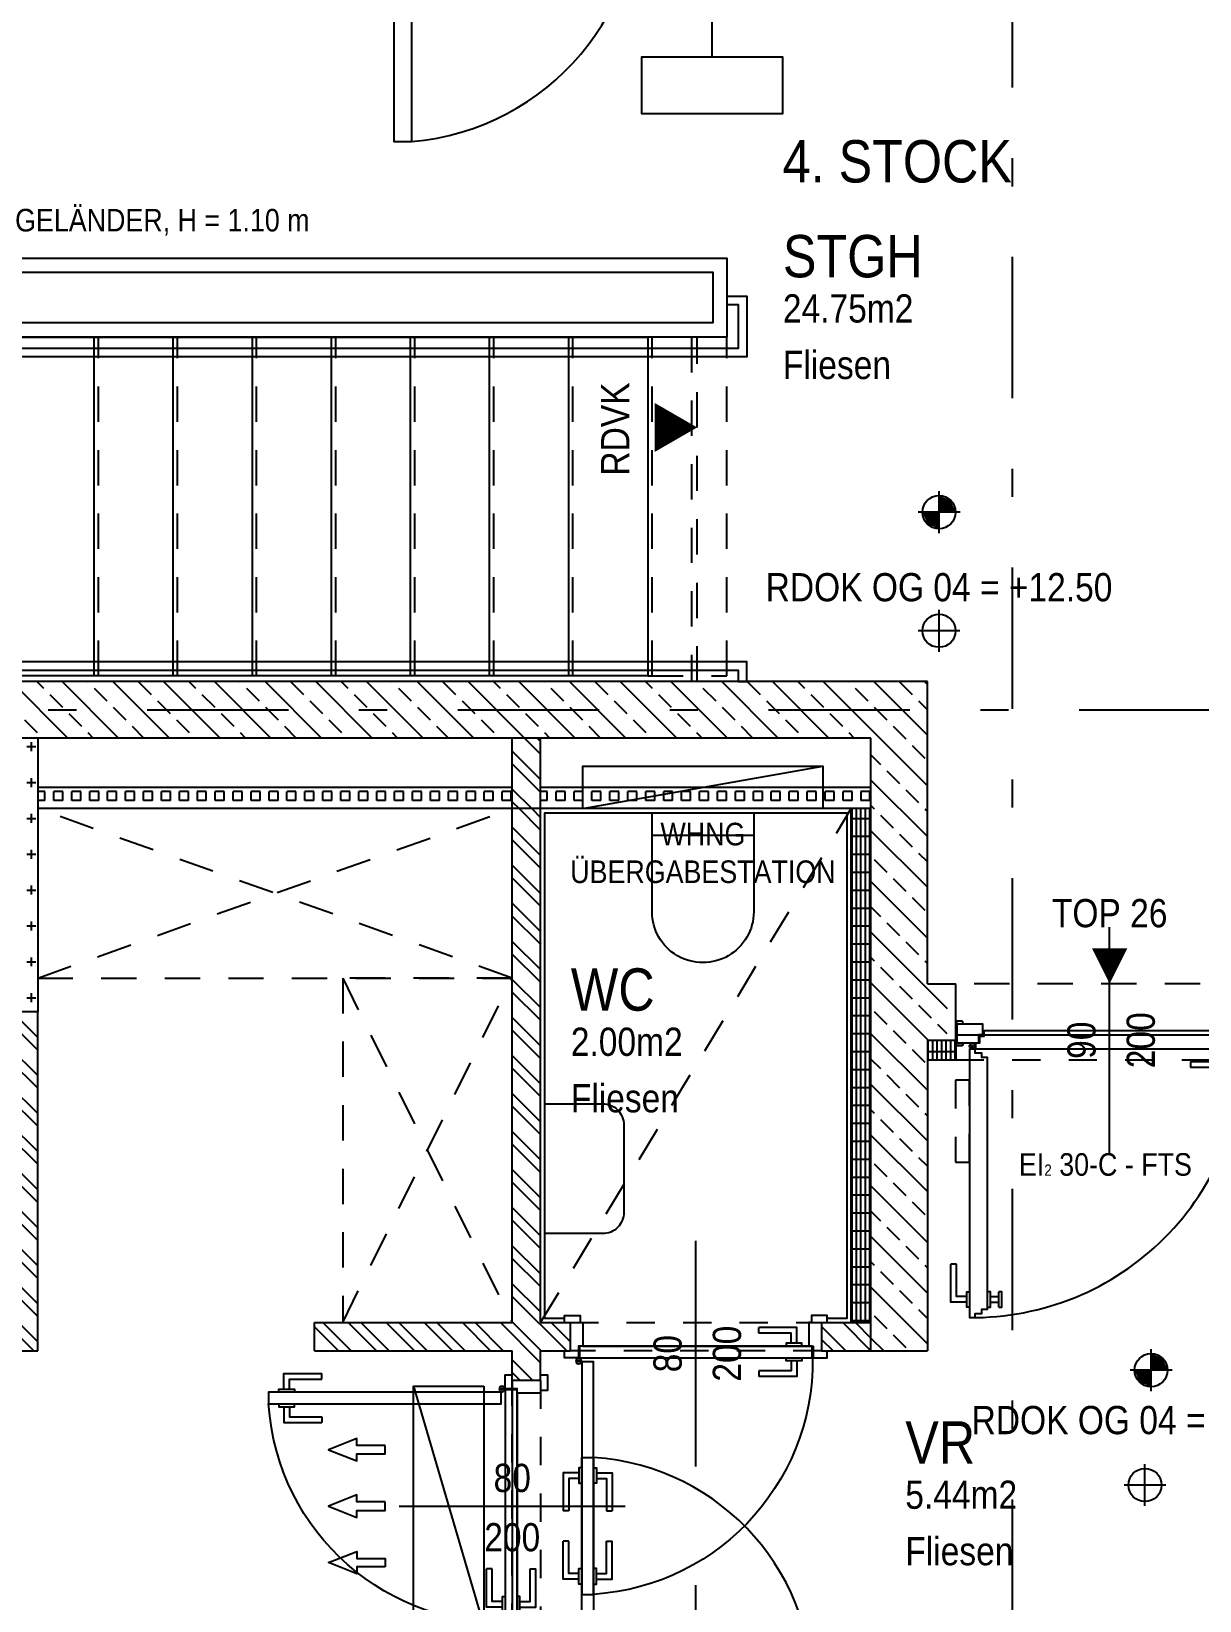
# Model space of a CAD drawing. Header units: millimetres. Extents: x 2821 to 2886, y 1688 to 1792.
# Drawn here: x 2871.46 to 2875.6, y 1723.66 to 1729.22 of the extents above; entities that cross this region are included whole.
import ezdxf
from ezdxf.enums import TextEntityAlignment as Align

# ---------------------------------------------------------------- set-up
doc = ezdxf.new("R2010")
doc.units = ezdxf.units.MM
doc.linetypes.add('HIDDEN2', pattern=[0.1875, 0.125, -0.0625])
doc.linetypes.add('STRICHPUNKT', pattern=[1, 0.5, -0.25, 0, -0.25])
for name, color, linetype in [('00-TXT---------M0', 8, 'Continuous'), ('01-ANS-G00-L04-M0', 8, 'Continuous'), ('01-SYM-G00-L04-M0', 8, 'Continuous'), ('01-TXT---------M0', 1, 'Continuous'), ('01-TXT---------PP', 1, 'Continuous'), ('01-TXT-G00-L04-M0', 1, 'Continuous'), ('02-AXO-G00-L04-M0', 8, 'STRICHPUNKT'), ('02-DIM-G00-L04-ACHSEN', 8, 'Continuous'), ('02-FIL-G00-L04-ORANGE', 40, 'Continuous'), ('02-FIL-G00-L04-STB', 8, 'Continuous'), ('02-FLI-G00-L04-M0', 141, 'Continuous'), ('02-HID---------M0', 8, 'HIDDEN2'), ('02-HID-G00-L04-M0', 8, 'HIDDEN2'), ('02-TWA---------M0', 4, 'Continuous'), ('02-TWA-G00-L04-M0', 4, 'Continuous'), ('02-ZWA---------M0', 2, 'Continuous'), ('02-ZWA-G00-L04-M0', 2, 'Continuous'), ('03-HID-G00-L04-M0', 8, 'HIDDEN2'), ('05-STO---------M0', 1, 'Continuous'), ('05-STO--------M0', 1, 'Continuous'), ('05-SYM---------M0', 8, 'Continuous'), ('05-SYM--------M0', 8, 'Continuous'), ('05-SYM-G00-L04-M0', 8, 'Continuous'), ('05-TXT--------M0', 8, 'Continuous'), ('05-TXT-G00-L04-M0', 8, 'Continuous'), ('06-SYM-G00-L04-M0', 8, 'Continuous'), ('07-SAN-G00-L04-FBHZG-EVERT', 8, 'Continuous'), ('07-SAN-G00-L04-KLIMA', 8, 'Continuous'), ('07-SAN-G00-L04-M0', 8, 'Continuous')]:
    doc.layers.add(name, color=color, linetype=linetype)
for name, color, linetype, plot in [('00_HLP---------M0', 6, 'Continuous', False), ('05_HLP---------M0', 6, 'Continuous', False), ('07_MOB-G00-L04-M0', 6, 'HIDDEN2', False)]:
    doc.layers.add(name, color=color, linetype=linetype, plot=plot)
doc.styles.add('ARIAL', font='arial.ttf', dxfattribs={"width": 0.85})
doc.dimstyles.new('pp chromy&schneider', dxfattribs={"dimscale": 0.005, "dimtxt": 25, "dimasz": 10, "dimexe": 0, "dimexo": 0, "dimgap": 5, "dimtad": 1, "dimdec": 1, "dimlfac": 100, "dimrnd": 0.1, "dimzin": 9, "dimdsep": 46, "dimtxsty": 'ARIAL', "dimblk": 'c&s kote', "dimcen": 0, "dimse1": 1, "dimse2": 1, "dimclrd": 8, "dimclrt": 8, "dimadec": 0, "dimazin": 0, "dimtfac": 0.75, "dimtdec": 1, "dimtix": 1, "dimtmove": 2, "dimatfit": 0, "dimldrblk": 'NONE', "dimfxl": 1, "dimtolj": 1, "dimlwd": -1, "dimarcsym": 0})
pattern_1 = [(90, (2796.073195, 1683.69414), (-0.03175, 0), [0.03175, -0.03175]), (180, (2796.073195, 1683.69414), (0, -0.03175), [0.03175, -0.03175])]
pattern_2 = [(90, (2796.073195, 1683.69414), (-0.015875, 0), []), (180, (2796.073195, 1683.69414), (0, -0.0635), [])]
pattern_3 = [(135, (2796.07319, 1683.69414), (-0.06735192, -0.06735192), []), (135, (2796.07319, 1683.73904), (-0.06735192, -0.06735192), [])]

# ---------------------------------------------------------------- blocks, each defined once
blk = doc.blocks.new('05-TXT')
at = {"layer": '05-TXT--------M0'}
blk.add_line((-0.4, 0), (0.4, 0), dxfattribs=at)
at = {"layer": '05-TXT--------M0', "color": 8, "style": 'ARIAL', "width": 0.85}
blk.add_attdef('BREITE', text='', height=0.1, dxfattribs=at).set_placement((0, 0.05), align=Align.CENTER)
blk.add_attdef('HÖHE', text='', height=0.1, rotation=360, dxfattribs=at).set_placement((0, -0.06), align=Align.TOP_CENTER)
blk = doc.blocks.new('WET')
at = {"layer": '02-TWA---------M0'}
for points in [[(-0.545, 0), (-0.545, 0.2)], [(0.545, 0), (0.545, 0.2)]]:
    blk.add_lwpolyline(points, dxfattribs=at)
at = {"layer": '02-ZWA---------M0'}
for points in [[(-0.545, 0), (-0.545, -0.07)], [(0.545, 0), (0.545, -0.07)]]:
    blk.add_lwpolyline(points, dxfattribs=at)
at = {"layer": '05-STO---------M0'}
for points in [[(-0.54, 0.058), (-0.52, 0.058), (-0.52, 0.063, 0.414214), (-0.525, 0.068), (-0.545, 0.068)], [(0.54, 0.058), (0.52, 0.058), (0.52, 0.063, -0.414214), (0.525, 0.068), (0.545, 0.068)], [(-0.54, -0.01), (-0.52, -0.01), (-0.52, -0.015, -0.414214), (-0.525, -0.02), (-0.545, -0.02)], [(0.54, -0.01), (0.52, -0.01), (0.52, -0.015, 0.414214), (0.525, -0.02), (0.545, -0.02)]]:
    blk.add_lwpolyline(points, format="xyb", close=True, dxfattribs=at)
for points in [[(-0.464, -0.01), (-0.54, -0.01), (-0.54, 0.058), (-0.45, 0.058), (-0.45, 0.058), (-0.45, 0.058), (-0.45, 0.0195), (-0.464, 0.0195), (-0.464, -0.01)], [(0.464, -0.01), (0.54, -0.01), (0.54, 0.058), (0.45, 0.058), (0.45, 0.058), (0.45, 0.058), (0.45, 0.0195), (0.464, 0.0195), (0.464, -0.01)]]:
    blk.add_lwpolyline(points, dxfattribs=at)
at = {"layer": '05-SYM---------M0'}
for p, q in [((-0.422, -0.908), (-0.392, -0.908)), ((-0.422, -0.928), (-0.392, -0.928))]:
    blk.add_line(p, q, dxfattribs=at)
for points in [[(0.545, 0.018), (-0.545, 0.018)], [(-0.432, -0.061), (-0.432, -0.061), (-0.452, -0.061), (-0.452, -0.046), (-0.476, -0.046), (-0.476, -0.032), (-0.496, -0.032), (-0.496, -0.982), (-0.476, -0.982), (-0.476, -0.968), (-0.452, -0.968), (-0.452, -0.953), (-0.432, -0.953), (-0.432, -0.061)], [(-0.491, -0.021), (-0.481, -0.021)], [(-0.486, -0.026), (-0.486, -0.016)], [(-0.506, -0.928), (-0.562, -0.928), (-0.562, -0.793)], [(-0.542, -0.793), (-0.562, -0.793)], [(-0.506, -0.908), (-0.542, -0.908), (-0.542, -0.793)], [(-0.496, -0.9455), (-0.506, -0.9455), (-0.506, -0.8905), (-0.496, -0.8905)], [(-0.432, -0.9455), (-0.422, -0.9455), (-0.422, -0.8905), (-0.432, -0.8905)], [(-0.392, -0.9455), (-0.382, -0.9455), (-0.382, -0.8905), (-0.392, -0.8905)], [(-0.392, -0.9455), (-0.392, -0.8905)]]:
    blk.add_lwpolyline(points, dxfattribs=at)
at = {"layer": '05-SYM---------M0', "linetype": 'HIDDEN2', "ltscale": 0.2}
blk.add_lwpolyline([(-0.496, -0.142), (-0.546, -0.142), (-0.546, -0.432), (-0.496, -0.432)], close=True, dxfattribs=at)
at = {"layer": '05-SYM---------M0'}
blk.add_circle((-0.486, -0.021), 0.01, dxfattribs=at)
blk.add_arc((-0.486, -0.021), 0.9611, 269.4038, 0.6558, dxfattribs=at)
at = {"layer": '05_HLP---------M0'}
for p, q in [((0.401, 0.043), (0.401, 0.073)), ((0.421, 0.043), (0.421, 0.073))]:
    blk.add_line(p, q, dxfattribs=at)
for points in [[(0.4385, 0.073), (0.4385, 0.083), (0.3835, 0.083), (0.3835, 0.073)], [(0.4385, 0.073), (0.3835, 0.073)], [(-0.446, 0.033), (-0.446, 0.033), (-0.446, 0.013), (-0.461, 0.013), (-0.461, -0.011), (-0.475, -0.011), (-0.475, -0.031), (0.475, -0.031), (0.475, -0.011), (0.461, -0.011), (0.461, 0.013), (0.446, 0.013), (0.446, 0.033), (-0.446, 0.033)], [(0.4385, 0.033), (0.4385, 0.043), (0.3835, 0.043), (0.3835, 0.033)], [(0.421, -0.041), (0.421, -0.097), (0.286, -0.097)], [(0.401, -0.041), (0.401, -0.077), (0.286, -0.077)], [(0.4385, -0.031), (0.4385, -0.041), (0.3835, -0.041), (0.3835, -0.031)], [(0.286, -0.077), (0.286, -0.097)]]:
    blk.add_lwpolyline(points, dxfattribs=at)
blk = doc.blocks.new('STIEGE')
for points in [[(0.62, 0.08, 0, 0, 0), (0.62, -1.1203, 0.075, 0, 0), (0.62, -1.32, 0, 0, 0)], [(0.62, -1.6, 0, 0, 0), (0.62, -4.2003, 0.075, 0, 0), (0.62, -4.4, 0, 0, 0)]]:
    blk.add_lwpolyline(points, format="xyseb")
for points in [[(1.22, -1.04), (1.22, -4.4), (0.02, -4.4), (0.02, 0.08), (1.22, 0.08), (1.22, -0.76)], [(0.02, -0.2), (1.22, -0.2)], [(0.02, -0.48), (1.22, -0.48)], [(0.02, -0.76), (1.22, -0.76)], [(1.22, -0.76), (0.02, -1.88)], [(0.02, -1.04), (0.92, -1.04)], [(0.02, -1.32), (0.62, -1.32)], [(0.92, -1.32), (1.22, -1.32)], [(0.02, -1.6), (0.32, -1.6)], [(0.62, -1.6), (1.22, -1.6)], [(0.32, -1.88), (1.22, -1.88)], [(0.02, -2.16), (1.22, -2.16)], [(0.02, -2.44), (1.22, -2.44)], [(0.02, -2.72), (1.22, -2.72)], [(0.02, -3), (1.22, -3)], [(0.02, -3.28), (1.22, -3.28)], [(0.02, -3.56), (1.22, -3.56)], [(0.02, -3.84), (1.22, -3.84)], [(0.02, -4.12), (1.22, -4.12)]]:
    blk.add_lwpolyline(points)
at = {"linetype": 'HIDDEN2'}
for points in [[(0.02, 0.065), (1.22, 0.065)], [(0.02, -0.215), (1.22, -0.215)], [(0.02, -0.495), (1.22, -0.495)], [(0.02, -0.775), (1.22, -0.775)], [(0.02, -1.055), (0.9039, -1.055)], [(0.02, -1.335), (0.6039, -1.335)], [(0.9039, -1.335), (1.22, -1.335)], [(0.02, -1.615), (0.3039, -1.615)], [(0.6039, -1.615), (1.22, -1.615)], [(0.3039, -1.895), (1.22, -1.895)], [(0.02, -2.175), (1.22, -2.175)], [(0.02, -2.455), (1.22, -2.455)], [(0.02, -2.735), (1.22, -2.735)], [(0.02, -3.015), (1.22, -3.015)], [(0.02, -3.295), (1.22, -3.295)], [(0.02, -3.575), (1.22, -3.575)], [(0.02, -3.855), (1.22, -3.855)], [(0.02, -4.135), (1.22, -4.135)], [(0.02, -4.4), (0.02, -4.68), (1.22, -4.68), (1.22, -4.4)], [(0.02, -4.415), (1.22, -4.415)]]:
    blk.add_lwpolyline(points, dxfattribs=at)
blk.add_circle((0.62, 0.08), 0.05)
blk = doc.blocks.new('01-SQM')
at = {"layer": '01-TXT---------M0', "color": 1, "style": 'ARIAL', "width": 0.85}
blk.add_attdef('ROOM', (0, 0), '', height=0.15, dxfattribs=at)
blk.add_attdef('AREA', text='', height=0.1, dxfattribs=at).set_placement((0, -0.06), align=Align.TOP_LEFT)
at = {"layer": '01-TXT---------PP', "color": 1, "style": 'ARIAL', "width": 0.85}
blk.add_attdef('NR', text='', height=0.15, dxfattribs=at).set_placement((-0.1173, 0), align=Align.RIGHT)
blk.add_attdef('FLOOR', text='', height=0.1, dxfattribs=at).set_placement((0, -0.26), align=Align.TOP_LEFT)
blk = doc.blocks.new('TÜR-80_10er-WAND')
at = {"layer": '00_HLP---------M0'}
for points in [[(-0.3575, 0.027), (-0.3575, 0.083), (-0.2225, 0.083)], [(-0.3375, 0.027), (-0.3375, 0.063), (-0.2225, 0.063)], [(-0.2225, 0.063), (-0.2225, 0.083)], [(0.4, 0.017), (-0.4, 0.017)], [(-0.375, 0.017), (-0.375, 0.027), (-0.32, 0.027), (-0.32, 0.017)], [(-0.375, -0.025), (-0.375, -0.035), (-0.32, -0.035), (-0.32, -0.025)], [(-0.3575, -0.035), (-0.3575, -0.091), (-0.2225, -0.091)], [(-0.3375, -0.035), (-0.3375, -0.071), (-0.2225, -0.071)], [(-0.2225, -0.071), (-0.2225, -0.091)]]:
    blk.add_lwpolyline(points, dxfattribs=at)
blk.add_lwpolyline([(0.4115, -0.025), (-0.4115, -0.025), (-0.4115, -0.025), (-0.4115, 0.017), (0.4115, 0.017)], close=True, dxfattribs=at)
at = {"layer": '02-HID---------M0', "ltscale": 0.5}
for points in [[(0.445, 0.1), (-0.445, 0.1)], [(-0.445, 0), (0.445, 0)]]:
    blk.add_lwpolyline(points, dxfattribs=at)
at = {"layer": '02-ZWA---------M0'}
for points in [[(-0.445, 0.1), (-0.445, 0)], [(0.445, 0.1), (0.445, 0)]]:
    blk.add_lwpolyline(points, dxfattribs=at)
at = {"layer": '05-STO--------M0'}
for points in [[(-0.465, 0.1), (-0.465, 0.125), (-0.41, 0.125), (-0.41, 0.1), (-0.4, 0.1), (-0.4, 0.017), (-0.415, 0.017), (-0.415, -0.025), (-0.465, -0.025), (-0.465, 0)], [(0.465, 0.1), (0.465, 0.125), (0.41, 0.125), (0.41, 0.1), (0.4, 0.1), (0.4, 0.017), (0.415, 0.017), (0.415, -0.025), (0.465, -0.025), (0.465, 0)]]:
    blk.add_lwpolyline(points, dxfattribs=at)
at = {"layer": '05-SYM---------M0'}
for points in [[(0.352, -0.8085), (0.296, -0.8085), (0.296, -0.6735)], [(0.316, -0.6735), (0.296, -0.6735)], [(0.352, -0.7885), (0.316, -0.7885), (0.316, -0.6735)], [(0.414, -0.8085), (0.47, -0.8085), (0.47, -0.6735)], [(0.414, -0.7885), (0.45, -0.7885), (0.45, -0.6735)], [(0.45, -0.6735), (0.47, -0.6735)], [(0.362, -0.826), (0.352, -0.826), (0.352, -0.771), (0.362, -0.771)], [(0.404, -0.826), (0.414, -0.826), (0.414, -0.771), (0.404, -0.771)]]:
    blk.add_lwpolyline(points, dxfattribs=at)
at = {"layer": '05-SYM--------M0'}
blk.add_lwpolyline([(0.404, -0.0395), (0.404, -0.8625), (0.404, -0.8625), (0.362, -0.8625), (0.362, -0.0395)], close=True, dxfattribs=at)
for points in [[(0.41, -0.036), (0.42, -0.036)], [(0.415, -0.031), (0.415, -0.041)]]:
    blk.add_lwpolyline(points, dxfattribs=at)
blk.add_circle((0.415, -0.036), 0.01, dxfattribs=at)
blk.add_arc((0.415, -0.036), 0.8282, 176.3309, 266.3309, dxfattribs=at)
blk = doc.blocks.new('00-top')
blk.add_lwpolyline([(0, 0, 0, 0.125, 0), (-0.125, 0, 0.125, 0.125, 0)], format="xyseb")
at = {"layer": '01-TXT---------M0', "color": 8, "style": 'ARIAL', "width": 0.85}
for tag, p in [('NUMBER', (-0.3, 0)), ('TOP', (-0.65, 0))]:
    blk.add_attdef(tag, text='', height=0.1, rotation=90, dxfattribs=at).set_placement(p, align=Align.MIDDLE_CENTER)
blk = doc.blocks.new('07-WC')
blk.add_lwpolyline([(-0.015, -0.18), (-0.365, -0.18, -1), (-0.365, 0.18, 0), (-0.015, 0.18), (-0.015, -0.18)], format="xyb", close=True)
blk.add_lwpolyline([(-0.095, -0.18), (-0.095, 0.18)])
blk = doc.blocks.new('07-WT-WC')
blk.add_lwpolyline([(1.005, -0.015), (1.005, -0.22, -0.414214), (0.93, -0.295), (0.62, -0.295, -0.414214), (0.545, -0.22), (0.545, -0.015)], format="xyb", close=True)
blk = doc.blocks.new('01-HK2')
for p, q in [((0, -0.098), (0, 0.098)), ((0.098, 0), (-0.098, 0))]:
    blk.add_line(p, q)
blk.add_circle((0, 0), 0.0773)
at = {"layer": '01-TXT---------M0', "color": 8, "style": 'ARIAL', "width": 0.85}
blk.add_attdef('HEIGHT', text='', height=0.1, rotation=360, dxfattribs=at).set_placement((0, 0.132), align=Align.BOTTOM_CENTER)
blk = doc.blocks.new('01-hk4')
blk.add_lwpolyline([(0, 0, 0, 0.270625, 0), (0, 0.234375, 0.270625, 0.270625, 0)], format="xyseb")
at = {"layer": '00-TXT---------M0', "color": 8, "style": 'ARIAL', "width": 0.85}
blk.add_attdef('HEIGHT', text='', height=0.1, dxfattribs=at).set_placement((0, 0.35), align=Align.CENTER)
blk = doc.blocks.new('c&s kote')
at = {"color": 8}
for p, q in [((0, -2), (0, 2)), ((0, 2), (0, -2)), ((-2, 0), (2, 0)), ((2, 0), (-2, 0))]:
    blk.add_line(p, q, dxfattribs=at)
blk.add_circle((0, 0), 0.5, dxfattribs=at)
blk = doc.blocks.new('*D1161')
at = {"layer": '02-DIM-G00-L04-ACHSEN', "color": 8, "transparency": 16777216}
blk.add_arc((2882.1858, 1743.5541), 0.3783, 7.5792, 82.4208, dxfattribs=at)
at = {"layer": 'Defpoints', "color": 0, "transparency": 16777216}
for p in [(2882.1858, 1746.0178), (2882.5134, 1743.7433), (2850.8966, 1743.5541), (2884.5858, 1743.5541), (2882.1858, 1711.0904)]:
    blk.add_point(p, dxfattribs=at)
at = {"layer": '02-DIM-G00-L04-ACHSEN', "color": 8, "transparency": 16777216, "xscale": 0.05, "yscale": 0.05, "zscale": 0.05}
for p, rotation in [((2882.1858, 1743.9324), 176.2103799030817), ((2882.5641, 1743.5541), 273.7896200982518)]:
    blk.add_blockref('c&s kote', p, dxfattribs=dict(at, rotation=rotation))
at = {"layer": '02-DIM-G00-L04-ACHSEN', "color": 8, "transparency": 16777216, "insert": (2882.5161, 1743.8844), "char_height": 0.125, "attachment_point": 5, "rotation": 315, "style": 'ARIAL'}
blk.add_mtext('\\A1;90.00°', dxfattribs=at)
blk = doc.blocks.new('_None')
blk = doc.blocks.new('*D1198')
at = {"layer": '02-DIM-G00-L04-ACHSEN', "color": 8, "transparency": 16777216}
blk.add_arc((2854.0158, 1714.1608), 0.9465, 182.3395, 266.973, dxfattribs=at)
at = {"layer": 'Defpoints', "color": 0, "transparency": 16777216}
for p in [(2854.0158, 1746.0178), (2850.9732, 1714.1973), (2884.5858, 1713.794), (2853.1924, 1713.6941), (2854.0158, 1711.0904)]:
    blk.add_point(p, dxfattribs=at)
at = {"layer": '02-DIM-G00-L04-ACHSEN', "color": 8, "transparency": 16777216, "xscale": 0.05, "yscale": 0.05, "zscale": 0.05}
for p, rotation in [((2853.0694, 1714.1722), 90.82598231942104), ((2854.0158, 1713.2143), 358.4865013265463)]:
    blk.add_blockref('c&s kote', p, dxfattribs=dict(at, rotation=rotation))
at = {"layer": '02-DIM-G00-L04-ACHSEN', "color": 8, "transparency": 16777216, "insert": (2853.4057, 1713.558), "char_height": 0.125, "attachment_point": 5, "rotation": 314.6562, "style": 'ARIAL'}
blk.add_mtext('\\A1;90.69°', dxfattribs=at)
blk = doc.blocks.new('*D1199')
at = {"layer": '02-DIM-G00-L04-ACHSEN', "color": 8, "transparency": 16777216}
blk.add_arc((2882.1858, 1713.8228), 0.9163, 273.127, 356.1855, dxfattribs=at)
at = {"layer": 'Defpoints', "color": 0, "transparency": 16777216}
for p in [(2882.1858, 1746.0178), (2850.9732, 1714.1973), (2884.5858, 1713.794), (2882.6408, 1713.0274), (2882.1858, 1711.0904)]:
    blk.add_point(p, dxfattribs=at)
at = {"layer": '02-DIM-G00-L04-ACHSEN', "color": 8, "transparency": 16777216, "xscale": 0.05, "yscale": 0.05, "zscale": 0.05}
for p, rotation in [((2883.102, 1713.8118), 87.74900272405769), ((2882.1858, 1712.9065), 181.563480922196)]:
    blk.add_blockref('c&s kote', p, dxfattribs=dict(at, rotation=rotation))
at = {"layer": '02-DIM-G00-L04-ACHSEN', "color": 8, "transparency": 16777216, "insert": (2882.8923, 1713.1078), "char_height": 0.125, "attachment_point": 5, "rotation": 224.6562, "style": 'ARIAL'}
blk.add_mtext('\\A1;89.31°', dxfattribs=at)
blk = doc.blocks.new('KLIMAGERÄT')
for points in [[(-0.425, 0), (0.425, 0), (0.425, -0.25), (-0.425, -0.25), (-0.425, 0)], [(-0.215, -0.35), (-0.215, -0.45), (-0.24, -0.45), (-0.2, -0.55), (-0.2, -0.55), (-0.16, -0.45), (-0.185, -0.45), (-0.185, -0.35), (-0.215, -0.35)], [(-0.015, -0.35), (-0.015, -0.45), (-0.04, -0.45), (0, -0.55), (0, -0.55), (0.04, -0.45), (0.015, -0.45), (0.015, -0.35), (-0.015, -0.35)], [(0.215, -0.35), (0.215, -0.45), (0.24, -0.45), (0.2, -0.55), (0.2, -0.55), (0.16, -0.45), (0.185, -0.45), (0.185, -0.35), (0.215, -0.35)]]:
    blk.add_lwpolyline(points, close=True)
blk.add_lwpolyline([(-0.425, -0.25), (0.425, 0)])
blk = doc.blocks.new('TÜR-BLOCKZARGE-SCHACHT_100')
at = {"layer": '05-STO---------M0'}
for points in [[(-0.44, 0), (-0.49, 0), (-0.49, -0.1), (-0.425, -0.1), (-0.425, -0.1), (-0.425, -0.1), (-0.425, -0.069), (-0.44, -0.069), (-0.44, 0)], [(0.44, 0), (0.49, 0), (0.49, -0.1), (0.425, -0.1), (0.425, -0.1), (0.425, -0.1), (0.425, -0.069), (0.44, -0.069), (0.44, 0)]]:
    blk.add_lwpolyline(points, dxfattribs=at)
at = {"layer": '05-SYM---------M0'}
for points in [[(0.3656, 0.0134), (0.3656, 0.0134), (0.3656, 0.0134), (0.3656, 0.0134), (0.4296, 0.0134), (0.4296, 0.0134), (0.4296, 0.0134), (0.4296, 0.8874), (0.4296, 0.8874), (0.4296, 0.8874), (0.3656, 0.8874), (0.3656, 0.8874), (0.3656, 0.8874), (0.3656, 0.0134)], [(0.445, 0.0104), (0.435, 0.0104)], [(0.44, 0.0154), (0.44, 0.0054)]]:
    blk.add_lwpolyline(points, dxfattribs=at)
for points in [[(-0.49, 0), (-0.5, 0), (-0.5, -0.1), (-0.49, -0.1)], [(0.49, 0), (0.5, 0), (0.5, -0.1), (0.49, -0.1)]]:
    blk.add_lwpolyline(points, close=True, dxfattribs=at)
blk.add_circle((0.44, 0.0104), 0.01, dxfattribs=at)
blk.add_arc((0.44, 0.0104), 0.8802, 94.8491, 184.8491, dxfattribs=at)
at = {"layer": '05_HLP---------M0'}
blk.add_lwpolyline([(0.437, -0.064), (0.437, -0.064), (0.437, -0.064), (0.437, -0.064), (0.437, 0), (0.437, 0), (0.437, 0), (-0.437, 0), (-0.437, 0), (-0.437, 0), (-0.437, -0.064), (-0.437, -0.064), (-0.437, -0.064), (0.437, -0.064)], dxfattribs=at)

msp = doc.modelspace()

# ---------------------------------------------------------------- hatches: boundary and pattern name
at = {"layer": '02-FIL-G00-L04-ORANGE'}
h = msp.add_hatch(dxfattribs=at)
h.set_pattern_fill('CROSS', color=256, scale=0.01, angle=107.0465, style=0)
h.set_pattern_definition([(0, (2796.073195, 1683.69414), (0.0635, 0.0635), [0.03175, -0.09525]), (90, (2796.08907, 1683.678265), (-0.0635, 0.0635), [0.03175, -0.09525])])
h.paths.add_polyline_path([(2870.6858, 1726.7141), (2870.5808, 1726.7141), (2870.5808, 1725.7441), (2871.4858, 1725.7441), (2871.4858, 1726.7141), (2871.3808, 1726.7141), (2871.3808, 1725.8491), (2870.6858, 1725.8491)])
h = msp.add_hatch(dxfattribs=at)
h.set_pattern_fill('ANSI32', color=256, scale=0.01, angle=197.0465, style=0)
h.set_pattern_definition(pattern_3)
h.paths.add_polyline_path([(2873.2658, 1726.7141), (2873.1658, 1726.7141), (2873.1658, 1726.4641), (2873.2658, 1726.4641)])
h = msp.add_hatch(dxfattribs=at)
h.set_pattern_fill('SQUARE', color=256, scale=0.01, angle=197.0465, style=0)
h.set_pattern_definition(pattern_1)
h.paths.add_polyline_path([(2873.1658, 1726.5391), (2871.4858, 1726.5391), (2871.4858, 1726.4641), (2873.1658, 1726.4641)])
h = msp.add_hatch(dxfattribs=at)
h.set_pattern_fill('SQUARE', color=256, scale=0.01, angle=197.0465, style=0)
h.set_pattern_definition(pattern_1)
h.paths.add_polyline_path([(2874.4358, 1726.5391), (2873.2658, 1726.5391), (2873.2658, 1726.4641), (2874.4358, 1726.4641)])
h = msp.add_hatch(dxfattribs=at)
h.set_pattern_fill('ANSI32', color=256, scale=0.01, angle=197.0465, style=0)
h.set_pattern_definition(pattern_3)
h.paths.add_polyline_path([(2873.3708, 1724.6441), (2873.2658, 1724.6441), (2873.2658, 1726.4641), (2873.1658, 1726.4641), (2873.1658, 1724.6441), (2872.4658, 1724.6441), (2872.4658, 1724.5441), (2873.1658, 1724.5441), (2873.1658, 1724.4391), (2873.2658, 1724.4391), (2873.2658, 1724.5441), (2873.3708, 1724.5441)])
h = msp.add_hatch(dxfattribs=at)
h.set_pattern_fill('GRATE', color=256, scale=0.02, angle=197.0465, style=0)
h.set_pattern_definition(pattern_2)
h.paths.add_polyline_path([(2874.4358, 1726.4641), (2874.3658, 1726.4641), (2874.3658, 1724.6441), (2874.4358, 1724.6441)])
h = msp.add_hatch(dxfattribs=at)
h.set_pattern_fill('ANSI32', color=256, scale=0.01, angle=197.0465, style=0)
h.set_pattern_definition(pattern_3)
h.paths.add_polyline_path([(2871.4858, 1725.7441), (2871.3858, 1725.7441), (2871.3858, 1724.6441), (2870.5808, 1724.6441), (2870.2308, 1724.6441), (2870.2308, 1724.5441), (2871.4858, 1724.5441)])
h = msp.add_hatch(dxfattribs=at)
h.set_pattern_fill('GRATE', color=256, scale=0.02, angle=197.0465, style=0)
h.set_pattern_definition(pattern_2)
h.paths.add_polyline_path([(2874.7358, 1725.6441), (2874.6358, 1725.6441), (2874.6358, 1725.5741), (2874.7358, 1725.5741)])
h = msp.add_hatch(dxfattribs=at)
h.set_pattern_fill('ANSI32', color=256, scale=0.01, angle=197.0465, style=0)
h.set_pattern_definition(pattern_3)
h.paths.add_polyline_path([(2874.4358, 1724.6441), (2874.2608, 1724.6441), (2874.2608, 1724.5441), (2874.4358, 1724.5441)])
at = {"layer": '02-FIL-G00-L04-STB'}
h = msp.add_hatch(dxfattribs=at)
h.set_pattern_fill('ANSI33', color=256, scale=0.02, angle=197.0465, style=0)
h.set_pattern_definition([(135, (2796.0732, 1683.69414), (-0.08980256, -0.08980256), []), (135, (2796.0732, 1683.78394), (-0.08980256, -0.08980256), [0.0635, -0.03175])])
h.paths.add_polyline_path([(2874.6358, 1726.9141), (2867.6358, 1726.9141), (2867.6358, 1727.0541), (2867.4358, 1727.0541), (2867.4358, 1726.7141), (2868.9358, 1726.7141), (2868.9358, 1724.4441), (2869.1358, 1724.4441), (2869.1358, 1726.7141), (2874.4358, 1726.7141), (2874.4358, 1724.5441), (2874.6358, 1724.5441), (2874.6358, 1725.6441), (2874.7058, 1725.6441), (2874.7058, 1725.7241), (2874.7058, 1725.8441), (2874.6358, 1725.8441)])

# ---------------------------------------------------------------- linework, layer by layer
for p, q in [((2873.8732, 1729.1253), (2873.8732, 1730.5452)), ((2874.6767, 1727.4399), (2874.6767, 1727.5884)), ((2874.751, 1727.5141), (2874.6025, 1727.5141)), ((2875.4274, 1724.4014), (2875.4274, 1724.5498)), ((2875.5016, 1724.4756), (2875.3531, 1724.4756))]:
    msp.add_line(p, q)
msp.add_lwpolyline([(2873.8732, 1729.1253), (2873.6232, 1729.1253), (2873.6232, 1728.9253), (2874.1232, 1728.9253), (2874.1232, 1729.1253)], close=True)
for centre in [(2874.6767, 1727.5141), (2875.4274, 1724.4756)]:
    msp.add_circle(centre, 0.0586)
for points in [[(2874.6767, 1727.5727), (2874.7182, 1727.5556), (2874.6767, 1727.5141)], [(2874.6767, 1727.5141), (2874.7353, 1727.5141), (2874.7182, 1727.5556)], [(2874.6182, 1727.5141), (2874.6353, 1727.4727), (2874.6767, 1727.5141)], [(2874.6353, 1727.4727), (2874.6767, 1727.4555), (2874.6767, 1727.5141)], [(2875.4274, 1724.5342), (2875.4688, 1724.517), (2875.4274, 1724.4756)], [(2875.3688, 1724.4756), (2875.3859, 1724.4342), (2875.4274, 1724.4756)], [(2875.3859, 1724.4342), (2875.4274, 1724.417), (2875.4274, 1724.4756)], [(2875.4274, 1724.4756), (2875.486, 1724.4756), (2875.4688, 1724.517)]]:
    msp.add_solid(points)
at = {"layer": '01-ANS-G00-L04-M0'}
msp.add_lwpolyline([(2873.1658, 1724.4391), (2873.1658, 1723.5491)], dxfattribs=at)
at = {"layer": '02-AXO-G00-L04-M0'}
for points in [[(2874.9358, 1746.0178), (2874.9358, 1711.0904)], [(2850.9732, 1726.8141), (2884.5858, 1726.8141)]]:
    msp.add_lwpolyline(points, dxfattribs=at)
at = {"layer": '02-FLI-G00-L04-M0'}
msp.add_lwpolyline([(2873.3508, 1724.6591), (2873.2808, 1724.6591), (2873.2808, 1726.4491), (2874.3508, 1726.4491), (2874.3508, 1724.6591), (2874.2808, 1724.6591)], dxfattribs=at)
at = {"layer": '02-HID-G00-L04-M0'}
for points in [[(2873.8208, 1726.9141), (2873.8208, 1728.1341)], [(2875.8258, 1725.8441), (2874.7358, 1725.8441)]]:
    msp.add_lwpolyline(points, dxfattribs=at)
at = {"layer": '02-HID-G00-L04-M0', "ltscale": 0.5}
msp.add_lwpolyline([(2874.7358, 1725.5741), (2875.8258, 1725.5741)], dxfattribs=at)
at = {"layer": '02-TWA-G00-L04-M0'}
for p, q in [((2874.6358, 1726.9141), (2867.6358, 1726.9141)), ((2874.6358, 1725.8441), (2874.6358, 1726.9141)), ((2874.4358, 1726.7141), (2869.1358, 1726.7141)), ((2874.4358, 1724.5441), (2874.4358, 1726.7141))]:
    msp.add_line(p, q, dxfattribs=at)
for points in [[(2874.6358, 1725.8441), (2874.7358, 1725.8441)], [(2874.6358, 1725.6441), (2874.6358, 1724.5441)], [(2874.6358, 1725.6441), (2874.7358, 1725.6441)], [(2874.4358, 1724.5441), (2874.6358, 1724.5441)]]:
    msp.add_lwpolyline(points, dxfattribs=at)
at = {"layer": '02-ZWA-G00-L04-M0'}
for p, q in [((2873.1658, 1724.6441), (2873.1658, 1726.7141)), ((2873.2658, 1726.4641), (2873.2658, 1726.7141)), ((2874.4358, 1726.5391), (2873.2658, 1726.5391)), ((2874.4358, 1726.4641), (2873.1658, 1726.4641)), ((2873.2658, 1724.6441), (2873.2658, 1726.4641)), ((2874.3658, 1724.6441), (2874.3658, 1726.4641)), ((2871.4858, 1724.5441), (2871.4858, 1725.7441)), ((2873.1658, 1724.4391), (2873.1658, 1724.5441)), ((2873.2658, 1724.4391), (2873.2658, 1724.5441))]:
    msp.add_line(p, q, dxfattribs=at)
for points in [[(2871.4858, 1726.7141), (2871.4858, 1725.7441), (2870.5808, 1725.7441), (2870.5808, 1726.7141)], [(2873.1658, 1726.5391), (2871.4858, 1726.5391)], [(2873.1658, 1726.4641), (2871.4858, 1726.4641)], [(2874.6358, 1725.5741), (2874.7358, 1725.5741)], [(2872.4658, 1724.6441), (2873.1658, 1724.6441)], [(2872.4658, 1724.5441), (2872.4658, 1724.6441)], [(2873.2658, 1724.6441), (2873.3708, 1724.6441)], [(2874.2608, 1724.6441), (2874.4358, 1724.6441)], [(2870.2308, 1724.5441), (2871.4858, 1724.5441)], [(2872.4658, 1724.5441), (2873.1658, 1724.5441)], [(2873.2658, 1724.5441), (2873.3708, 1724.5441)], [(2874.2608, 1724.5441), (2874.4358, 1724.5441)]]:
    msp.add_lwpolyline(points, dxfattribs=at)
at = {"layer": '03-HID-G00-L04-M0'}
msp.add_lwpolyline([(2873.2658, 1724.6441), (2874.3658, 1726.4641)], dxfattribs=at)
at = {"layer": '06-SYM-G00-L04-M0'}
for points in [[(2870.0058, 1728.1341), (2868.8858, 1728.1341), (2868.8858, 1728.4141), (2873.9258, 1728.4141), (2873.9258, 1728.1341), (2870.2858, 1728.1341)], [(2869.9592, 1728.1841), (2868.9358, 1728.1841), (2868.9358, 1728.3641), (2873.8758, 1728.3641), (2873.8758, 1728.1841), (2870.2392, 1728.1841)], [(2873.9258, 1728.2791), (2873.9958, 1728.2791), (2873.9958, 1728.0641), (2870.3512, 1728.0641)], [(2873.9258, 1728.2491), (2873.9658, 1728.2491), (2873.9658, 1728.0941), (2870.3232, 1728.0941)], [(2873.9958, 1726.9141), (2873.9958, 1726.9841), (2871.3405, 1726.9841)], [(2871.3685, 1726.9541), (2873.9658, 1726.9541), (2873.9658, 1726.9141), (2873.9958, 1726.9141)]]:
    msp.add_lwpolyline(points, dxfattribs=at)
at = {"layer": '06-SYM-G00-L04-M0', "linetype": 'HIDDEN2'}
msp.add_lwpolyline([(2873.8008, 1728.1341), (2873.8008, 1726.9141)], dxfattribs=at)
at = {"layer": '07-SAN-G00-L04-FBHZG-EVERT'}
msp.add_lwpolyline([(2873.4158, 1726.4641), (2873.4158, 1726.6141), (2874.2658, 1726.6141), (2874.2658, 1726.4641)], close=True, dxfattribs=at)
msp.add_lwpolyline([(2873.4158, 1726.4641), (2874.2658, 1726.6141)], dxfattribs=at)
at = {"layer": '07_MOB-G00-L04-M0'}
msp.add_lwpolyline([(2871.4858, 1726.4641), (2871.4858, 1725.8641), (2873.1658, 1725.8641), (2872.5658, 1725.8641), (2872.5658, 1724.6441), (2873.1658, 1724.6441), (2873.1658, 1726.4641)], close=True, dxfattribs=at)
for points in [[(2873.1658, 1725.8641), (2871.4858, 1726.4641)], [(2871.4858, 1725.8641), (2873.1658, 1726.4641)], [(2872.5658, 1725.8641), (2873.1658, 1724.6441)], [(2872.5658, 1724.6441), (2873.1658, 1725.8641)]]:
    msp.add_lwpolyline(points, dxfattribs=at)

# ---------------------------------------------------------------- block references
at = {"layer": '01-SYM-G00-L04-M0'}
ref = msp.add_blockref('01-hk4', (2873.8205, 1727.8141), dxfattribs=dict(at, xscale=-0.6400000004359815, yscale=0.6400000004301472, zscale=0.6400000004327275, rotation=89.9999920740374))
ref.add_attrib('HEIGHT', 'RDVK', dxfattribs={"layer": '00-TXT---------M0', "color": 8, "extrusion": (0, 0, -1), "height": 0.1, "rotation": 270, "style": 'ARIAL', "text_generation_flag": 2, "width": 0.85}).set_placement((-2873.6102, 1727.8085), align=Align.BOTTOM_CENTER)
ref = msp.add_blockref('01-HK2', (2874.6767, 1727.0941), dxfattribs=dict(at, xscale=0.7575757580343634, yscale=0.7575757580735277, zscale=0.7575757580681662, rotation=1.76090814e-08))
ref.add_attrib('HEIGHT', 'RDOK OG 04 = +12.50', dxfattribs={"layer": '01-TXT---------M0', "color": 8, "height": 0.1, "rotation": 0, "style": 'ARIAL', "width": 0.85}).set_placement((2874.6767, 1727.1684), align=Align.BOTTOM_CENTER)
ref = msp.add_blockref('00-top', (2875.2808, 1725.8441), dxfattribs=dict(at, rotation=269.9999999766546))
ref.add_attrib('TOP', 'TOP 26', dxfattribs={"layer": '01-TXT---------M0', "color": 8, "height": 0.1, "rotation": 360, "style": 'ARIAL', "width": 0.85}).set_placement((2875.2808, 1726.0941), align=Align.MIDDLE_CENTER)
ref = msp.add_blockref('01-HK2', (2875.4058, 1724.069), dxfattribs=dict(at, xscale=0.7575757580343634, yscale=0.7575757580735277, zscale=0.7575757580681662, rotation=1.76090814e-08))
ref.add_attrib('HEIGHT', 'RDOK OG 04 = +12.50', dxfattribs={"layer": '01-TXT---------M0', "color": 8, "height": 0.1, "rotation": 0, "style": 'ARIAL', "width": 0.85}).set_placement((2875.4058, 1724.219), align=Align.BOTTOM_CENTER)
at = {"layer": '01-TXT-G00-L04-M0'}
for p, rotation, values in [((2874.1232, 1728.6816), 359.9999999933298, {'ROOM': '4. STOCK'}), ((2874.124, 1728.3456), 359.9999999933298, {'ROOM': 'STGH', 'AREA': '24.75m2', 'FLOOR': 'Fliesen'}), ((2873.3732, 1725.7486), 359.9999999933298, {'ROOM': 'WC', 'AREA': '2.00m2', 'FLOOR': 'Fliesen'}), ((2874.5573, 1724.1447), 359.9999999908287, {'ROOM': 'VR', 'AREA': '5.44m2', 'FLOOR': 'Fliesen'})]:
    msp.add_blockref('01-SQM', p, dxfattribs=dict(at, rotation=rotation)).add_auto_attribs(values)
at = {"layer": '05-SYM-G00-L04-M0'}
for name, p, rotation in [('TÜR-BLOCKZARGE-SCHACHT_100', (2873.1758, 1729.7141), 179.9999999991662), ('WET', (2875.2808, 1725.6441), 2.16778465e-08), ('TÜR-80_10er-WAND', (2873.8158, 1723.3041), 179.9999998149045)]:
    msp.add_blockref(name, p, dxfattribs=dict(at, rotation=rotation))
at = {"layer": '05-SYM-G00-L04-M0', "xscale": -1}
for p, rotation in [((2873.8158, 1724.5441), 1.842617259e-07), ((2873.1658, 1723.9941), 270.0000002201135)]:
    msp.add_blockref('TÜR-80_10er-WAND', p, dxfattribs=dict(at, rotation=rotation))
at = {"layer": '05-TXT-G00-L04-M0'}
for p, rotation, values in [((2875.2808, 1725.6441), 89.99999997331958, {'BREITE': '90', 'HÖHE': '200'}), ((2873.8158, 1724.5341), 90.00000000333505, {'BREITE': '80', 'HÖHE': '200'}), ((2873.1658, 1723.9941), 359.9999999908287, {'BREITE': '80', 'HÖHE': '200'}), ((2873.8158, 1723.3141), 90, {'BREITE': '80', 'HÖHE': '200'})]:
    msp.add_blockref('05-TXT', p, dxfattribs=dict(at, rotation=rotation)).add_auto_attribs(values)
at = {"layer": '06-SYM-G00-L04-M0', "rotation": 90}
msp.add_blockref('STIEGE', (2869.2458, 1726.9141), dxfattribs=at)
at = {"layer": '07-SAN-G00-L04-KLIMA', "rotation": 269.9999999899948}
msp.add_blockref('KLIMAGERÄT', (2873.0658, 1723.9941), dxfattribs=at)
at = {"layer": '07-SAN-G00-L04-M0'}
for name, p, rotation in [('07-WC', (2873.8408, 1726.4641), 89.99999993996904), ('07-WT-WC', (2873.2658, 1724.4141), 90.0000000433557)]:
    msp.add_blockref(name, p, dxfattribs=dict(at, rotation=rotation))

# ---------------------------------------------------------------- texts
at = {"layer": '02-HID-G00-L04-M0', "style": 'ARIAL', "width": 0.85}
msp.add_text('GELÄNDER, H = 1.10 m', height=0.08, rotation=360, dxfattribs=at).set_placement((2871.4058, 1728.4841), align=Align.BOTTOM_LEFT)
at = {"layer": '05-TXT-G00-L04-M0', "insert": (2875.2658, 1725.2441), "char_height": 0.08, "width": 1.2, "attachment_point": 2, "style": 'ARIAL'}
msp.add_mtext('EI{\\H0.5x;2} 30-C - FTS', dxfattribs=at)
at = {"layer": '07-SAN-G00-L04-FBHZG-EVERT', "insert": (2873.8408, 1726.4141), "char_height": 0.08, "width": 1.165, "attachment_point": 2, "style": 'ARIAL'}
msp.add_mtext('WHNG ÜBERGABESTATION', dxfattribs=at)

# ---------------------------------------------------------------- dimensions: what is measured, and where the dimension line sits
at = {"layer": '02-DIM-G00-L04-ACHSEN'}
for base, line1, line2, picture, middle in [((2882.5134, 1743.7433), ((2850.8966, 1743.5541), (2884.5858, 1743.5541)), ((2882.1858, 1746.0178), (2882.1858, 1711.0904)), '*D1161', (2882.5161, 1743.8844)), ((2853.1924, 1713.6941), ((2854.0158, 1746.0178), (2854.0158, 1711.0904)), ((2850.9732, 1714.1973), (2884.5858, 1713.794)), '*D1198', (2853.4057, 1713.558)), ((2882.6408, 1713.0274), ((2882.1858, 1746.0178), (2882.1858, 1711.0904)), ((2850.9732, 1714.1973), (2884.5858, 1713.794)), '*D1199', (2882.8923, 1713.1078))]:
    dim = msp.add_angular_dim_2l(base=base, line1=line1, line2=line2, dimstyle='pp chromy&schneider', override={"dimzin": 8, "dimadec": 2}, dxfattribs=at)
    dim.commit()
    dim.dimension.update_dxf_attribs({"geometry": picture, "text_midpoint": middle})

doc.saveas('drawing.dxf')
